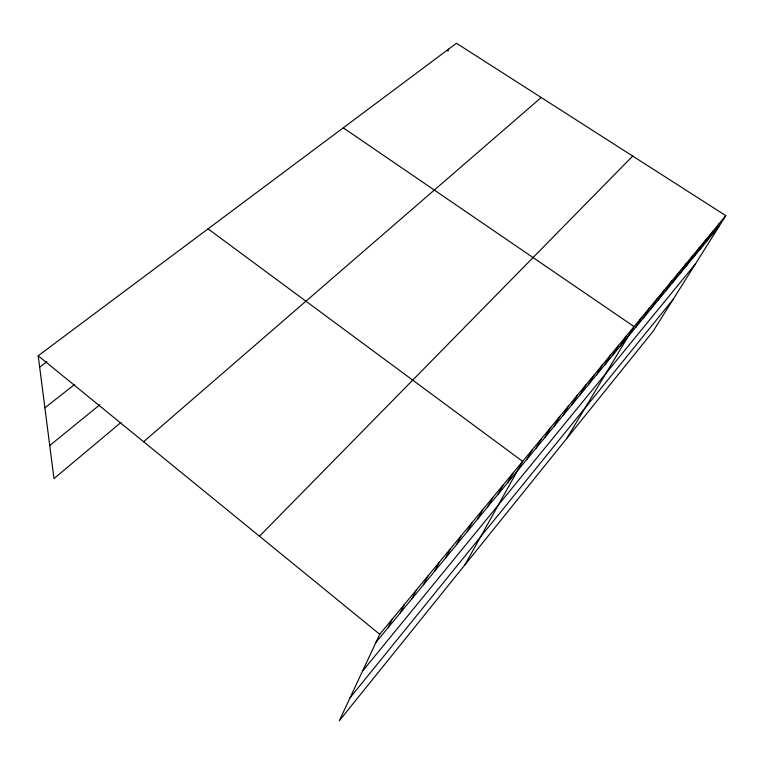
<?xml version="1.0" encoding="UTF-8"?>
<svg xmlns="http://www.w3.org/2000/svg" width="764" height="764" viewBox="0 0 764 764"><rect width="100%" height="100%" fill="white"/><g stroke="black" fill="none" stroke-linecap="round" stroke-linejoin="round"><path stroke-width="1.15" d="M447.924 51.284L448.516 49.192M725.8 215.639L379.737 634.292L339.321 720.739L653 331.404L725.8 215.639L456.452 43.261L38.2 355.766L53.986 478.608L120.932 422.502M388.198 627.55L392.152 619.27M400.202 612.995L404.299 604.572M411.949 598.747L416.199 590.19M423.466 584.785L427.84 576.094M434.745 571.1L439.243 562.304M445.794 557.701L450.416 548.781M456.624 544.56L461.37 535.545M467.243 531.687L472.095 522.566M477.653 519.062L482.609 509.846M487.862 506.675L492.914 497.374M497.88 494.537L503.027 485.14M507.697 482.619L512.94 473.155M464.942 564.816L522.662 461.389L208.056 228.856M526.797 459.46L532.202 449.843M536.08 448.201L541.571 438.517M545.2 437.142L550.758 427.401M554.148 426.283L559.773 416.485M562.934 415.626L568.636 405.77M571.567 405.159L577.326 395.255M580.048 394.873L585.873 384.922M588.385 384.769L594.258 374.771M596.569 374.837L602.5 364.791M604.62 365.077L610.608 354.993M612.527 355.48L618.563 345.366M620.301 346.044L626.385 335.902M566.649 438.574L634.082 326.6L343.256 127.836M635.696 327.384L641.865 317.175M643.307 318.149L649.524 307.911M650.794 309.067L657.05 298.81M658.157 300.137L664.441 289.862M665.396 291.361L671.718 281.066M672.521 282.718L678.871 272.404M679.521 274.228L685.91 263.895M686.416 265.872L692.824 255.529M693.196 257.64L699.633 247.288M699.872 249.551L706.337 239.18M706.433 241.586L712.927 231.205M712.898 233.746L719.411 223.365M350.084 697.723L673.122 299.392M362.451 671.269L695.584 263.685M375.936 642.419L719.268 226.02M259.483 536.223L632.707 156.057M143.613 441.726L541.227 97.515M49.736 445.527L99.855 404.748M44.895 407.823L74.624 384.473M39.661 367.159L46.852 361.725M38.2 355.766L379.737 634.292"/></g></svg>
